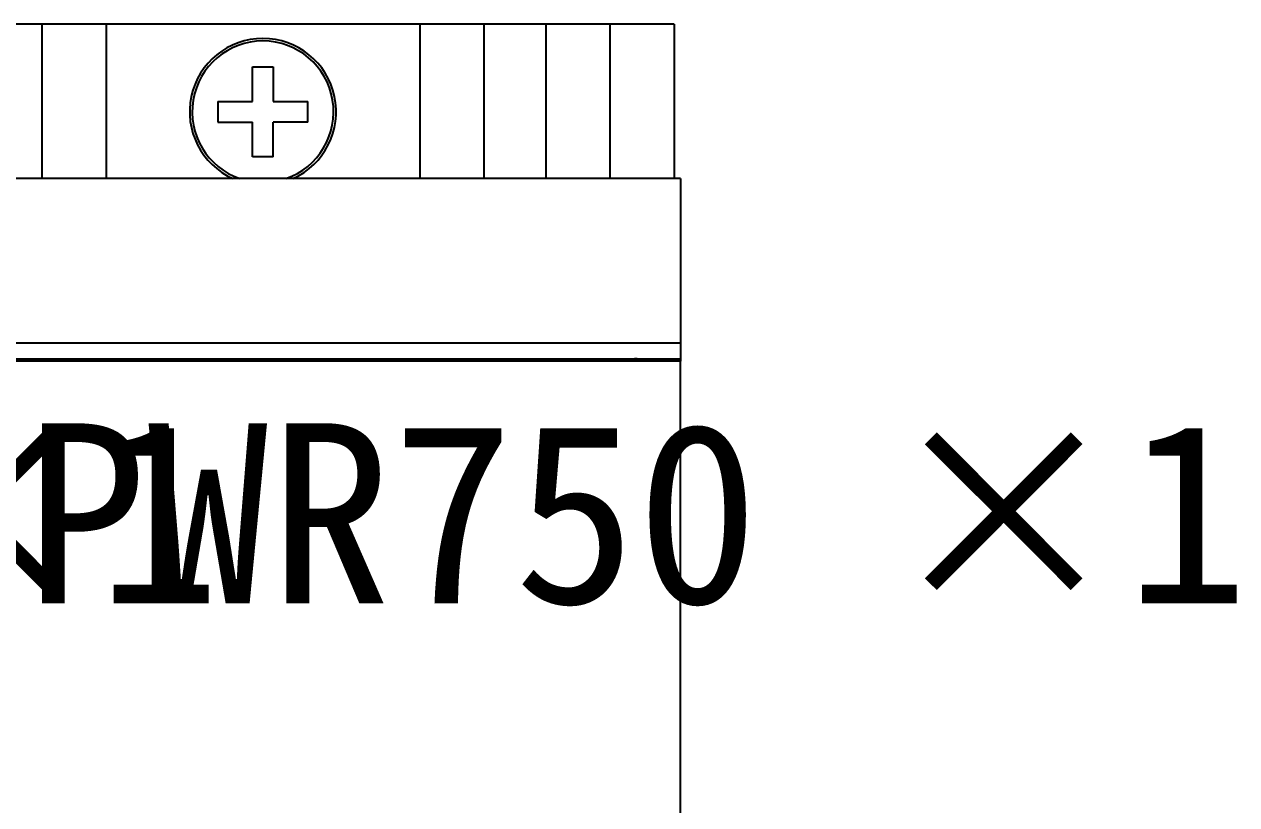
# Model space of a CAD drawing. Header units: millimetres. Extents: x 40 to 416, y -270 to 20.
# Drawn here: x 354.43 to 401.6, y -137.73 to -107.39 of the extents above; entities that cross this region are included whole.
import ezdxf
from ezdxf.enums import TextEntityAlignment as Align

# ---------------------------------------------------------------- set-up
doc = ezdxf.new("R2010")
doc.units = ezdxf.units.MM
doc.layers.add('TEXT_LABEL', color=7, linetype='Continuous')
doc.styles.add('HZ_TEXT', font='simsun.ttc')

# ---------------------------------------------------------------- blocks, each defined once
blk = doc.blocks.new('MOD_DIM780')
at = {"linetype": 'Continuous'}
for p, q in [((170.719, 162.611), (105.719, 162.611)), ((146.119, 162.611), (146.119, 156.611)), ((148.619, 162.611), (148.619, 156.611)), ((160.819, 162.611), (160.819, 156.611)), ((163.319, 162.611), (163.319, 156.611)), ((165.719, 162.611), (165.719, 156.611)), ((168.219, 162.611), (168.219, 156.611)), ((170.719, 162.611), (170.719, 156.611)), ((154.319, 159.611), (154.319, 160.961)), ((154.319, 160.961), (155.119, 160.961)), ((155.119, 160.961), (155.119, 159.611)), ((152.969, 159.611), (152.969, 158.811)), ((152.969, 159.611), (154.319, 159.611)), ((155.119, 159.611), (156.469, 159.611)), ((156.469, 158.811), (156.469, 159.611)), ((152.969, 158.811), (154.319, 158.811)), ((154.319, 157.461), (154.319, 158.811)), ((155.119, 157.461), (155.119, 158.811)), ((156.469, 158.811), (155.119, 158.811)), ((155.119, 157.461), (154.319, 157.461)), ((170.969, 156.611), (105.469, 156.611)), ((170.969, 156.611), (170.969, 149.511)), ((170.969, 150.211), (105.469, 150.211)), ((105.469, 149.611), (170.969, 149.611)), ((170.969, 149.511), (105.469, 149.511)), ((170.969, 124.511), (170.969, 149.511))]:
    blk.add_line(p, q, dxfattribs=at)
for centre, radius, start, end in [((154.719, 159.211), 2.85, 294.1775, 245.8225), ((154.719, 159.211), 2.75, 288.9617, 251.0383), ((169.169, 148.611), 1, 64.3133, 90)]:
    blk.add_arc(centre, radius, start, end, dxfattribs=at)

msp = doc.modelspace()

# ---------------------------------------------------------------- block references
msp.add_blockref('MOD_DIM780', (209, -270))

# ---------------------------------------------------------------- texts
at = {"layer": 'TEXT_LABEL', "style": 'HZ_TEXT'}
for s, p in [('DMM700 ×1', (338.25, -132)), ('PWR750 ×1', (378.25, -132))]:
    msp.add_text(s, height=7, dxfattribs=at).set_placement(p, align=Align.BOTTOM_CENTER)

doc.saveas('drawing.dxf')
